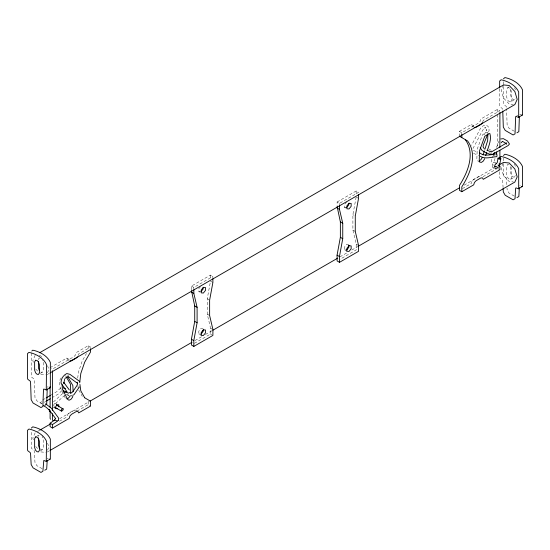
<?xml version="1.0" encoding="UTF-8"?>
<svg xmlns="http://www.w3.org/2000/svg" width="550" height="550" viewBox="0 0 550 550"><rect width="100%" height="100%" fill="white"/><g stroke="black" fill="none" stroke-linecap="round" stroke-linejoin="round"><path stroke-width="0.41" stroke-dasharray="2.75 2.06" d="M194.397 343.351L210.506 334.049L210.554 328.206L207.254 314.16L207.254 298.726L210.506 281.126L212.884 282.501M356.152 197.038L352.901 214.637L352.901 230.072L356.201 244.117L356.152 249.961L340.044 259.263M77.722 378.084L78.416 372.171L82.314 360.772L86.508 353.464M491.769 159.266L491.459 162.477L493.357 165.241M488.661 131.89L489.101 130.247L488.806 127.353L487.939 126.417L486.812 125.517L484.887 125.056L482.075 126.466L480.171 128.968L471.508 145.289M78.189 355.499L78.664 353.946L90.564 347.077L88.186 345.702L76.285 352.571L75.57 354.901L73.906 356.689L52.491 369.057L51.301 368.369M482.756 121.928L483.23 120.368L499.895 110.749L497.509 109.374L480.851 118.993L480.136 121.33L478.473 123.118L461.814 132.736L459.436 131.361L459.436 136.201M492.401 157.692L493.343 155.327M496.485 147.455L498.994 141.157M495.014 158.428L494.23 161.597L495.309 163.164M484.426 134.874L486.372 129.676L486.427 130.57L486.228 128.638L484.578 127.875L485.863 127.71L483.883 128.707L482.515 130.501L472.993 148.445M35.159 355.334L32.807 360.525L33.749 363.688M47.506 372.756L48.847 369.786L47.438 365.042M35.159 432.829L32.807 438.02L33.749 441.183M47.506 450.244L48.847 447.281L47.438 442.537M503.504 84.934L501.153 90.131L503.504 98.031L509.176 104.019L513.226 104.417M503.168 163.171L501.153 167.619L503.504 175.526L509.176 181.514L513.226 181.913M38.445 359.659L39.394 358.043L36.85 359.507M40.356 373.368L42.261 372.268L43.209 370.652L43.209 362.409L42.261 359.7M38.445 436.329L39.078 435.249M40.356 450.842L42.261 449.742L43.209 448.126L43.209 439.079L42.261 436.37M509.004 86.914L507.739 87.642L506.791 89.265L506.791 97.508L507.739 100.21L509.176 101.626L510.606 101.874L514.415 99.674L515.364 98.058M510.606 101.874L511.555 100.251L511.555 92.008L510.606 89.306L509.176 87.89L507.739 87.642M509.176 164.56L507.739 164.312L506.791 165.928L506.791 174.983L507.739 177.684L509.176 179.101L510.606 179.341L511.555 177.726L511.555 168.678L510.606 165.969M510.606 179.341L514.415 177.148L515.364 175.526M47.286 387.269L47.602 386.808L48.201 387.001M47.286 458.721L47.602 458.253L48.201 458.446M41.484 401.5L40.652 402.731L41.999 404.848M53.481 401.892L63.25 392.941M200.454 286.626L198.846 288.626L198.846 291.479L200.035 292.167M346.631 201.877L344.493 204.538L344.493 207.398L346.871 208.766M53.866 404.511L54.897 403.253L56.416 403.425M61.153 377.85L59.723 380.325L59.723 386.368L65.299 398.062M64.763 395.271L56.389 402.71L56.031 403.15L56.574 405.123M60.693 388.018L56.808 391.641L51.157 394.976M61.834 390.651L58.376 393.986L52.47 397.471M42.673 399.987L45.499 398.317M44.351 402.27L45.829 401.397M50.105 367.682L66.77 358.064L69.149 359.439L67.485 359.569L66.77 358.064M191.469 289.85L191.469 286.069L210.506 275.076L212.884 276.451L212.884 277.963M337.116 201.981L356.152 190.994L358.531 192.363L339.494 203.356L337.116 201.981L337.116 205.762M459.436 131.361L471.336 124.493L473.715 125.868L472.051 125.998L471.336 124.493M191.469 286.069L193.847 287.444L212.884 276.451M47.238 374.55L49.472 373.264M515.948 116.407L517.852 115.308M497.929 164.209L498.465 163.9M37.386 431.537L38.871 430.678M59.689 418.66L89.423 401.493M194.989 340.546L202.421 336.256M205.397 334.538L212.087 330.674M339.955 256.85L348.129 252.134M351.849 249.989L357.796 246.551M464.104 185.178L493.838 168.011M59.524 421.217L66.77 417.038L67.485 414.707L69.149 412.913L73.906 410.169L75.57 410.039L77.351 411.07M77.028 411.111L88.186 404.669L90.564 406.044M462.413 188.616L471.336 183.459L472.051 181.129L473.715 179.341L478.473 176.591L480.136 176.461L480.851 177.966M483.024 176.715L496.788 168.767M36.218 436.542L39.394 434.713M47.238 452.045L49.472 450.752M495.55 162.834L493.817 162.188L492.738 163.247L492.277 166.258L492.697 167.186L493.707 167.083M493.611 155.808L495.158 155.904M344.493 207.398L345.916 207.522M348.776 244.551L346.631 244.358L344.493 247.026L344.493 249.879L346.871 251.254M344.493 249.879L345.916 250.009M198.846 291.479L200.276 291.61M203.129 328.639L200.991 328.446L198.846 331.114L198.846 333.967L201.224 335.342M198.846 333.967L200.276 334.091M39.208 355.733L40.824 355.898L42.529 357.692M40.824 374.419L45.684 374.901M40.824 451.908L45.684 452.389M53.329 407.199L54.842 407.371M514.415 99.674L512.978 99.433L511.541 98.017L510.599 95.308L510.599 87.065M514.415 177.148L512.978 176.901L511.541 175.484L510.599 172.782L510.599 166.203M40.824 372.027L42.261 372.268M42.261 449.742L40.824 449.501L39.394 448.085M473.337 150.501L477.641 151.951M473.571 153.429L478.617 155.368M519.75 114.208L521.551 115.094M519.75 185.659L520.355 185.852M472.051 125.998L474.43 127.373M488.902 148.974L491.783 150.638M489.479 152.549L490.854 153.347M497.509 168.348L499.895 169.723M492.697 167.186L493.886 167.874M479.896 162.133L477.517 160.758L476.864 159.081L477.173 149.318L482.405 134.915L486.468 132.296L487.479 132.192L487.898 133.121M356.744 197.381L358.531 198.413M352.901 214.637L354.09 215.325M352.901 230.072L355.279 231.447M356.201 244.117L357.981 245.149M207.254 298.726L209.041 299.757M207.254 314.16L209.633 315.535M210.554 328.206L212.933 329.581M210.506 334.049L211.695 334.737M67.485 359.569L68.674 360.257M53.921 407.543L55.708 408.574M514.291 131.244L509.039 128.226L507.121 124.905L506.578 108.9M514.291 196.096L509.039 193.077L507.121 189.757L507.031 188.045M42.144 403.844L36.884 400.819L34.966 397.499L34.368 379.809L34.052 378.984L31.584 377.087L31.309 376.145L31.309 352.268M42.144 468.696L36.884 465.671L34.966 462.351L34.368 451.254L34.052 450.429L31.584 448.532L31.309 447.597L31.309 430.629M65.216 375.774L65.759 376.097M35.723 369.029L39.689 373.216M35.723 446.524L38.562 449.515M78.808 390.17L82.314 396.378M506.522 107.216L506.206 106.391L503.738 104.493L503.463 103.551L503.463 79.674M502.714 109.409L502.397 108.591L499.929 106.686L499.654 105.751L499.654 88.694M514.656 87.78L515.364 89.815M514.415 163.776L515.364 166.478L515.364 168.128M53.666 404.821L54.244 406.931M77.873 385.467L78.306 388.678M506.846 184.635L506.522 178.661L506.206 177.836L503.738 175.938L503.463 174.996L503.463 162.278M503.085 187.688L502.714 180.861L502.397 180.036L499.929 178.138L499.654 177.196L499.654 171.263M491.205 152.405L491.219 153.416M503.463 158.036L503.463 161.425M497.509 109.374L497.509 113.671M497.509 114.531L497.509 147.166M461.814 132.736L461.814 134.344M356.152 190.994L356.152 194.769M339.494 203.356L339.494 204.868M210.506 275.076L210.506 278.857M193.847 287.444L193.847 288.956M88.186 345.702L88.186 350.536M88.186 401.445L88.186 404.669"/><path stroke-width="0.82" d="M56.389 405.481L56.403 404.456M58.768 406.856L58.795 404.8L57.276 404.628L55.736 406.512L55.708 408.574L57.227 408.746M47.231 388.967L46.688 404.264L44.77 405.371M519.379 116.373L518.836 131.67L516.924 132.777M47.197 460.316L46.688 469.116L44.77 470.223M519.351 187.722L518.836 196.522L516.924 197.629M79.702 382.834L80.795 373.546L84.693 362.147L90.564 351.911L90.564 348.686M212.884 278.719L212.884 282.501L209.633 300.101L209.633 315.535L212.933 329.581L212.884 335.424L193.847 346.418L191.469 345.043L191.421 339.254L194.721 321.399L194.721 305.958L191.469 290.606M193.847 346.418L193.799 340.622L197.099 322.768L197.099 307.333L193.847 293.494L193.847 289.712M358.531 194.631L358.531 198.413L355.279 216.012L355.279 231.447L358.579 245.492L358.531 251.336L339.494 262.329L337.116 260.954L337.067 255.166L340.368 237.311L340.368 221.87L337.116 206.518M339.494 262.329L339.446 256.541L342.746 238.686L342.746 223.245L339.494 209.406L339.494 205.624M499.909 163.604L500.83 158.647L499.565 157.953L498.066 158.091L497.248 162.518L496.079 163.873M73.136 394.921L72.483 397.348L70.881 399.444L69.011 400.221L67.677 399.431L62.356 388.96L62.102 384.718M56.574 405.123L63.209 408.959L62.727 410.541L61.497 411.118L54.972 407.351M483.079 154.921L484.351 150.961M484.853 149.38L487.644 140.676L487.898 133.877M485.712 155.506L486.729 152.336M487.231 150.755C489.005 145.303 491.679 139.363 489.857 133.567L488.847 133.671L484.784 136.283L479.552 150.686L479.243 160.456L479.896 162.133L481.498 162.381L483.374 160.992L484.701 158.668M55.172 418.811L54.45 420.248L52.903 420.654L52.491 419.732L52.491 413.717M487.712 134.228L483.271 145.145L483.079 146.864L484.124 148.541M64.646 379.308L63.759 383.433L63.704 382.305L69.307 389.916M46.262 389.957L46.537 364.609C43.601 357.913 35.723 353.726 28.951 352.371L27.5 353.616L27.5 378.345L27.782 379.287L30.25 381.184L30.559 382.009L31.164 399.699L33.076 403.019L40.961 407.571L42.879 406.464L43.477 389.469L43.794 389.001L46.262 389.957L50.071 387.757L50.346 387.138L50.346 362.409C47.403 355.712 39.531 351.532 32.759 350.178L31.79 351.003M46.262 461.402L46.537 441.272C43.601 434.582 35.723 430.396 28.951 429.041L27.5 430.286L27.5 449.79L27.782 450.732L30.25 452.629L30.559 453.454L31.164 464.551L33.076 467.871L40.961 472.422L42.879 471.316L43.794 460.453L46.262 461.402L50.071 459.202L50.346 458.59L50.346 439.079C47.403 432.382 39.531 428.196 32.759 426.841L31.309 428.086M502.769 111.093L503.312 127.098L505.23 130.419L513.116 134.97L515.034 133.863L515.632 116.875L515.948 116.407L518.416 117.356L518.691 116.744L518.691 92.008C515.756 85.319 507.877 81.132 501.105 79.778L499.654 81.022L499.654 87.842M518.416 117.356L522.218 115.163L522.5 114.544L522.5 89.815C519.558 83.119 511.686 78.932 504.914 77.578L503.463 78.822M503.126 188.54L503.312 191.95L505.23 195.271L513.116 199.822L515.034 198.715L515.632 188.32L515.948 187.853L518.416 188.808L518.691 188.189L518.691 168.678C515.756 161.982 507.877 157.802 501.105 156.447L499.654 157.685M518.416 188.808L522.218 186.608L522.5 185.989L522.5 166.478C519.558 159.789 511.686 155.602 504.914 154.248L503.463 155.492M482.322 157.293L480.989 159.617L479.119 161.006M72.634 391.93L76.876 385.667L77.626 383.68L77.138 382.195M79.379 386.939L73.948 394.721M70.104 395.979L68.502 398.069L66.626 398.846M494.594 152.494L493.584 153.78L493.598 154.791M200.991 291.672L203.129 289.011L203.129 287.581M200.991 334.159L203.129 331.492L203.129 330.062M346.631 207.584L348.776 204.923L348.776 203.493M346.631 250.071L348.776 247.404L348.776 245.266M501.27 142.746L502.239 141.563M506.77 142.856L492.085 151.553L490.401 151.628L486.977 150.239M77.392 356.874L76.285 358.064L71.528 360.814L69.864 360.944M482.515 122.705L480.851 124.493L476.094 127.243L474.43 127.373M54.924 419.932L50.105 423.191L50.105 426.656L52.491 428.031L69.149 418.413L69.864 416.075L71.528 414.288L76.285 411.544L77.949 411.414L78.664 412.913L90.564 406.044L90.564 401.211L84.514 397.678M57.303 421.3L52.491 424.566L50.105 423.191M496.196 163.563L495.117 164.622L494.656 166.093L495.076 168.561L496.086 168.458L499.895 166.258L499.895 169.723L483.23 179.341L482.515 177.836L480.851 177.966L476.094 180.716L474.43 182.504L473.715 184.834L461.814 191.709L459.436 190.334L459.436 185.494C467.754 172.459 475.53 153.739 465.307 139.652M500.83 158.647L500.108 159.218L498.403 158.874L498.066 158.091M46.207 397.897L50.449 395.395M46.564 400.964L50.256 398.784M39.614 352.756L503.504 84.934L509.176 85.498L514.841 91.486L517.192 99.392L514.841 104.583L50.215 372.831M64.866 378.455L66.859 377.3L68.138 377.472L72.827 385.509L73.136 391.676M39.614 430.251L50.023 424.243M90.166 401.067L192.012 342.265M212.829 330.248L337.721 258.143M358.538 246.125L459.642 187.749M498.3 165.433L503.504 162.429L509.176 162.993L514.841 168.974L517.192 176.88L514.841 182.071L50.215 450.326M67.169 376.434L68.289 375.836M69.933 392.459L68.379 393.195L63.174 390.582M70.854 393.03L72.188 392.466M63.992 392.672L66.227 391.882M495.33 154.137L494.718 154.248C489.692 154.804 484.117 156.42 479.779 152.928M70.758 395.849L71.514 395.739M500.796 138.964L503.339 138.641L507.485 140.972L509.479 144.038L508.09 145.592L492.8 154.234L490.201 154.406L486.042 152.756L481.979 150.425L480.198 147.558M63.154 387.894L65.443 388.623M521.551 115.094L522.218 115.163M521.551 186.539L522.218 186.608M49.397 387.688L50.071 387.757M49.397 459.133L50.071 459.202M494.986 166.334L497.014 166.808M55.364 420.248L56.98 420.874L58.671 420.475L58.389 417.752L51.294 408.162L45.602 403.81M66.742 394.57L68.839 395.436M63.209 408.959L62.287 408.554L61.229 409.888L61.497 411.118M480.308 156.276C485.279 159.521 491.453 156.929 496.856 156.654L497.035 154.997L496.107 153.134M49.301 411.056L50.566 411.751M502.411 141.343L505.732 143.213L506.447 144.279M498.107 165.227L499.895 166.258M337.116 208.031L339.494 209.406M340.368 221.87L342.746 223.245M340.368 237.311L342.746 238.686M337.067 255.166L339.446 256.541M191.469 292.119L193.847 293.494M194.721 305.958L197.099 307.333M194.721 321.399L197.099 322.768M191.421 339.254L193.799 340.622M43.361 405.639L46.083 407.22L49.631 410.348L48.861 409.441L55.742 418.743M459.436 136.201L467.686 141.027C477.909 155.114 470.14 173.834 461.814 186.869L461.814 191.709M79.805 381.535L69.96 374.351L66.791 373.553C63.174 375.258 60.837 379.129 61.029 383.13L67.052 391.868M68.303 376.612L77.694 383.46M66.186 376.826L70.448 384.134L70.758 393.546M84.693 397.753L80.795 390.851L79.922 384.436M50.524 419.279L50.105 418.357L50.105 410.63M39.394 370.611L38.445 367.902L38.445 361.309M39.394 448.085L38.445 445.376L38.445 437.972M496.65 151.951L496.671 153.979M499.895 112.468L499.895 147.682M499.895 150.26L499.895 158.847M499.654 163.625L499.654 165.323M461.814 134.344L461.814 137.576M52.491 370.776L52.491 410.286M52.491 424.566L52.491 428.031M50.105 386.581L50.105 407.192M35.585 360.243L34.636 361.859L34.636 370.102L35.585 372.811L37.022 374.227L38.459 374.467L39.401 372.852L39.401 364.609L38.459 361.9L37.022 360.484L35.585 360.243M35.585 436.913L34.636 438.529L34.636 447.576L35.585 450.278L37.022 451.694L38.459 451.942L39.401 450.319L39.401 441.272L38.459 438.57L37.022 437.154L35.585 436.913M203.369 287.334L201.224 290.001L201.224 292.854L203.369 293.047L205.508 290.386L205.508 287.526L203.369 287.334M203.369 329.821L201.224 332.482L201.224 335.342L203.369 335.534L205.508 332.867L205.508 330.014L203.369 329.821M349.009 203.252L346.871 205.913L346.871 208.766L349.009 208.959L351.154 206.298L351.154 203.438L349.009 203.252M349.009 245.733L346.871 248.401L346.871 251.254L349.009 251.446L351.154 248.779L351.154 245.926L349.009 245.733"/></g></svg>
